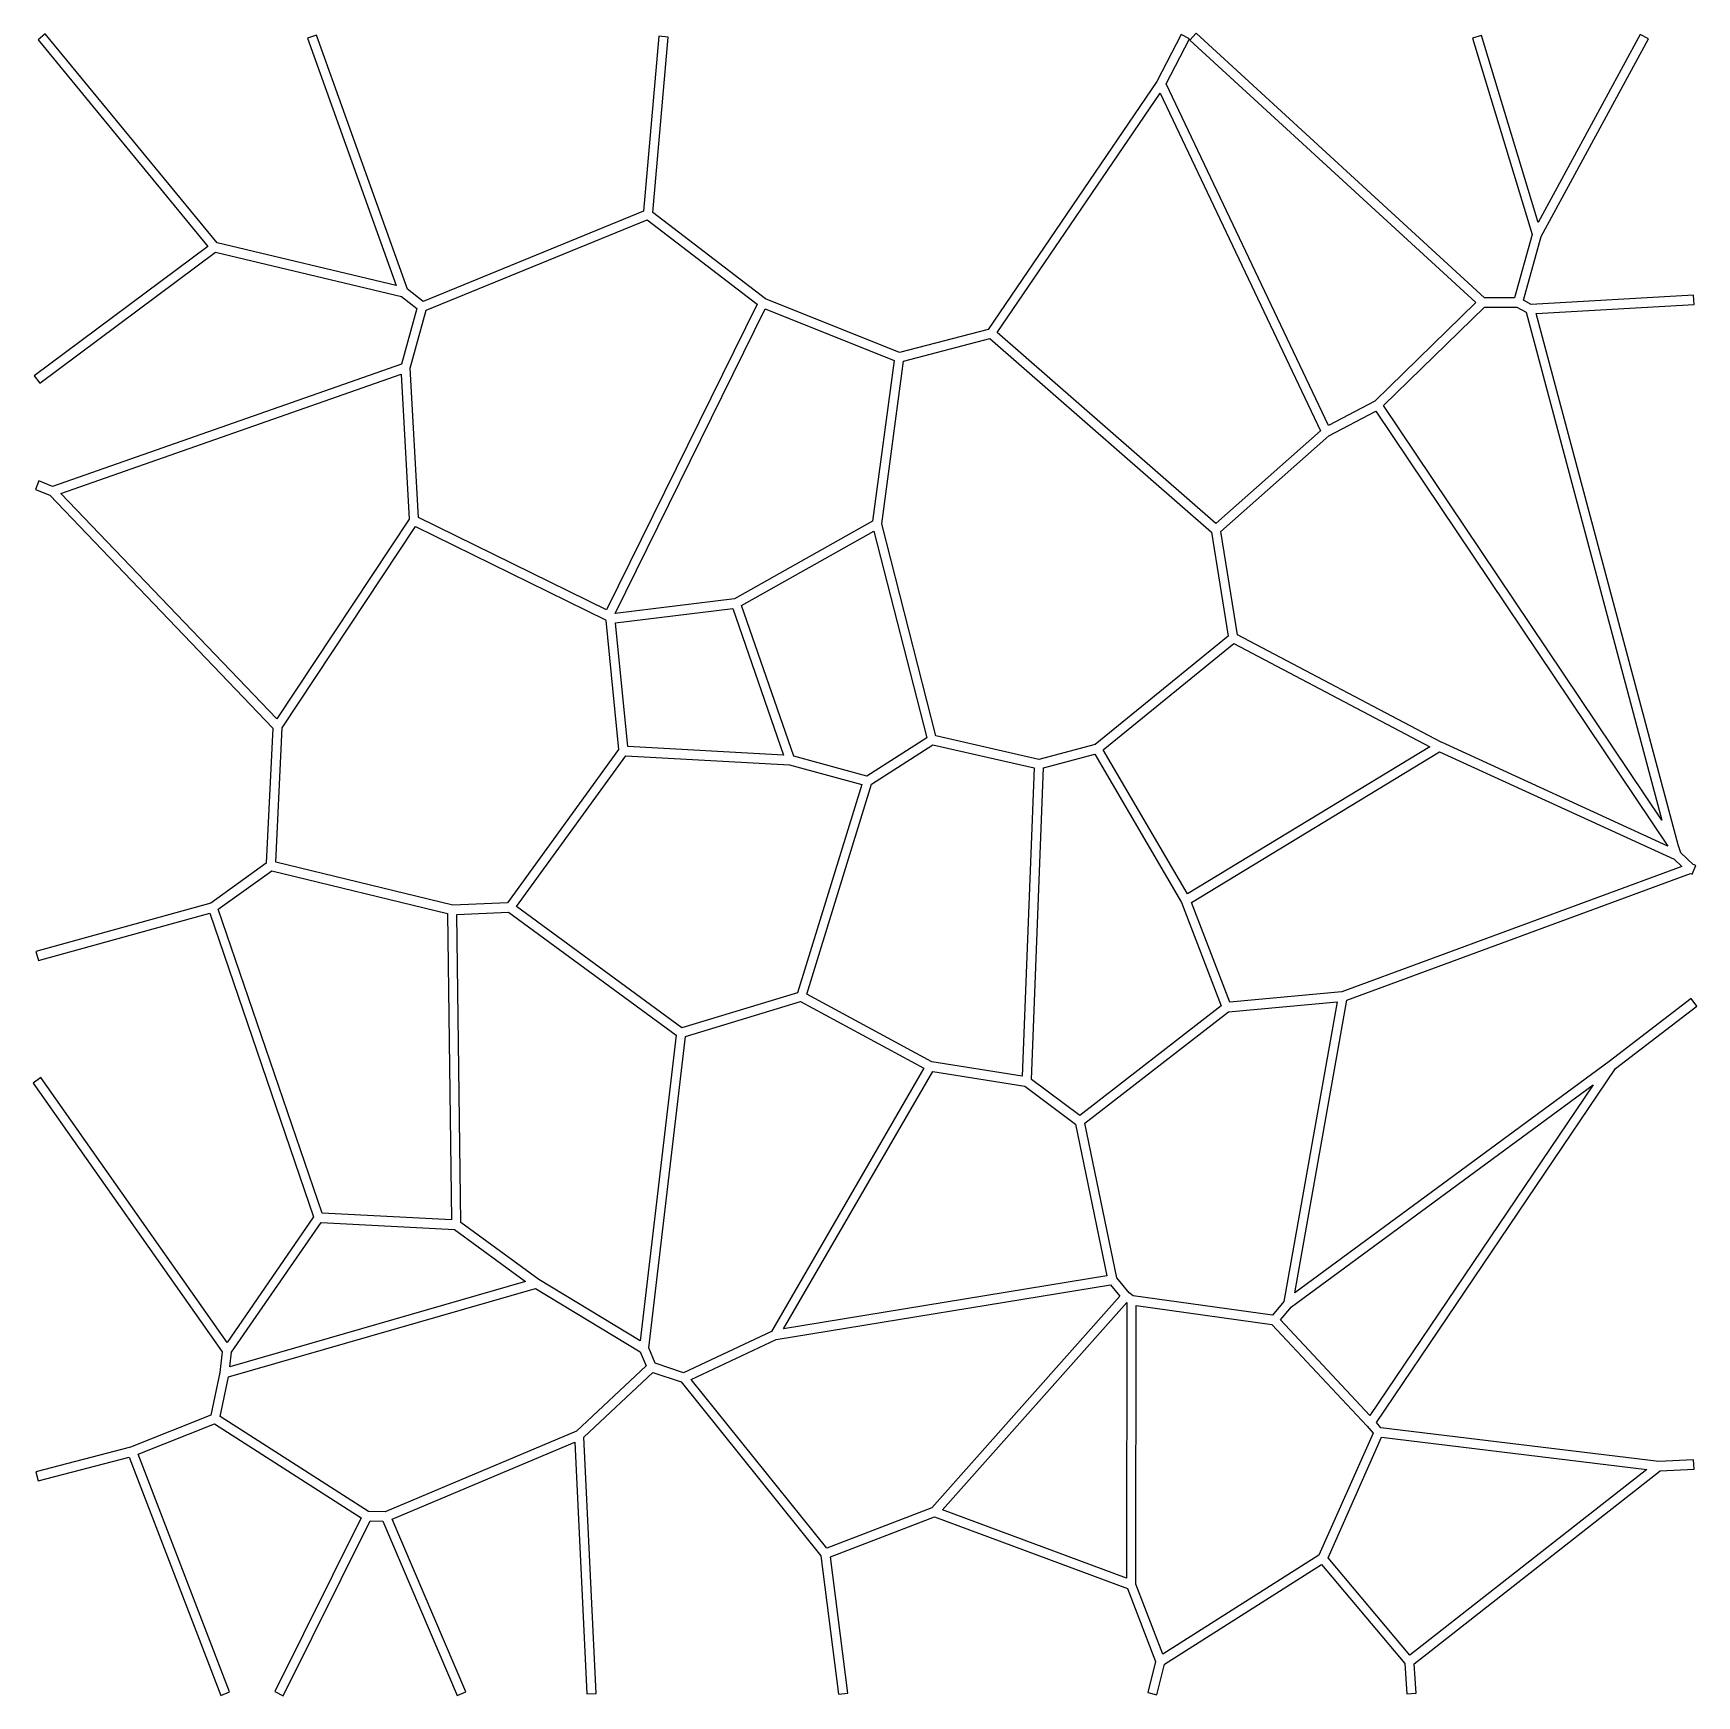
# Model space of a CAD drawing. Extents: x 0 to 10, y 0 to 10.
import ezdxf

# ---------------------------------------------------------------- set-up
doc = ezdxf.new("R2010")
doc.units = 0
doc.layers.add('Layer_1', color=7, linetype='CONTINUOUS')

msp = doc.modelspace()

# ---------------------------------------------------------------- linework, layer by layer
at = {"layer": 'Layer_1', "color": 7}
for points in [[(7.012294, 10.030776), (6.97415, 9.989159), (8.701494, 8.405242), (8.090361, 7.810206), (7.810785, 7.663086), (6.831055, 9.725679), (6.972772, 9.996932), (6.922722, 10.023059), (6.775162, 9.740617), (5.757232, 8.243736), (5.222223, 8.104058), (4.412818, 8.428559), (3.73328, 8.949953), (3.825554, 10.007515), (3.76933, 10.012421), (3.677222, 8.956623), (2.346478, 8.412849), (2.252165, 8.485665), (1.703209, 10.019476), (1.650072, 10.000459), (2.184255, 8.507879), (1.103542, 8.765241), (0.066596, 10.02791), (0.022995, 9.992081), (1.047153, 8.744901), (0.000175, 7.963664), (0.033964, 7.918464), (1.094061, 8.709458), (2.216005, 8.442284), (2.309877, 8.369799), (2.217273, 8.033889), (0.110142, 7.296197), (0.02757, 7.32927), (0.006569, 7.276905), (0.09322, 7.242178), (1.440004, 5.836689), (1.400427, 5.021607), (1.065067, 4.781498), (0.00949, 4.488362), (0.024593, 4.434012), (1.05928, 4.72136), (1.685185, 2.887467), (1.163294, 2.129546), (0.040138, 3.727684), (-0.006054, 3.695218), (1.134245, 2.072771), (1.119417, 1.948692), (1.066666, 1.690117), (0.580935, 1.49846), (0.009931, 1.349576), (0.024153, 1.294951), (0.572501, 1.437936), (1.125867, -0.000184), (1.178563, 0.0201), (0.62619, 1.455575), (1.088163, 1.637972), (1.972588, 1.070496), (1.452627, 0.022526), (1.503173, -0.002555), (2.026442, 1.052086), (2.104825, 1.050652), (2.551915, -0.001067), (2.60384, 0.021037), (2.160718, 1.063495), (3.261881, 1.528004), (3.335633, 0.008579), (3.392023, 0.011337), (3.316892, 1.557992), (3.73317, 1.948914), (3.904102, 1.891918), (4.747682, 0.842294), (4.854176, 0.006431), (4.91018, 0.013542), (4.805504, 0.835349), (5.433449, 1.076395), (6.597891, 0.643912), (6.7675, 0.204042), (6.720977, 0.016794), (6.775713, 0.003179), (6.821684, 0.188056), (7.769995, 0.78844), (8.272042, 0.191474), (8.28483, 0.00803), (8.341164, 0.011943), (8.328762, 0.1896), (9.813846, 1.355585), (10.018457, 1.365728), (10.015646, 1.422117), (9.804586, 1.411644), (8.128506, 1.614712), (8.100504, 1.646737), (9.544247, 3.783799), (10.034277, 4.160114), (9.999882, 4.204928), (9.506103, 3.825691), (7.609426, 2.429518), (7.922902, 4.196273), (9.996905, 4.960368), (10.005835, 4.95651), (10.028269, 5.008269), (10.013496, 5.014718), (9.938586, 5.084888), (9.921333, 5.132568), (9.064359, 8.339263), (10.018678, 8.394439), (10.015426, 8.450773), (9.034869, 8.394164), (8.988622, 8.420457), (9.095723, 8.805095), (9.742684, 9.996491), (9.693075, 10.023446), (9.076816, 8.888604), (8.734291, 10.018154), (8.680272, 10.001783), (9.04005, 8.815458), (8.934052, 8.434898), (8.753529, 8.434128), (7.012295, 10.030778), (7.012294, 10.030776)], [(6.795171, 9.669675), (7.763325, 7.631501), (7.132239, 7.071301), (5.811968, 8.223948), (6.795171, 9.669675), (6.795171, 9.669675)], [(3.699546, 8.904754), (4.363099, 8.395541), (3.453704, 6.550954), (2.319247, 7.108894), (2.269032, 8.009139), (2.36566, 8.359657), (3.699546, 8.904754), (3.699546, 8.904754)], [(4.412377, 8.367925), (5.18948, 8.056378), (5.060386, 7.085908), (4.226122, 6.617486), (3.505738, 6.52885), (4.412377, 8.367925), (4.412377, 8.367925)], [(8.948107, 8.378508), (9.003946, 8.346758), (9.823272, 5.280734), (8.143719, 7.783361), (8.75408, 8.377682), (8.948107, 8.378509), (8.948107, 8.378508)], [(5.767264, 8.188064), (7.106166, 7.019156), (7.206047, 6.39248), (6.40265, 5.739345), (6.063432, 5.648394), (5.441827, 5.789836), (5.115177, 7.069978), (5.245815, 8.051858), (5.767264, 8.188064), (5.767264, 8.188064)], [(2.214516, 7.97309), (2.263354, 7.098641), (1.464754, 5.892528), (0.160137, 7.253919), (2.214516, 7.97309), (2.214516, 7.97309)], [(8.097913, 7.750398), (9.859762, 5.12507), (8.493024, 5.752243), (8.492527, 5.752469), (7.26216, 6.399265), (7.16272, 7.022855), (7.814037, 7.601079), (8.097912, 7.750403), (8.097913, 7.750398)], [(7.797886, 7.624446), (7.797943, 7.624446), (7.797943, 7.624389), (7.797886, 7.624446), (7.797886, 7.624446)], [(2.301829, 7.054544), (3.447199, 6.491257), (3.44979, 6.487234), (3.52696, 5.707264), (2.856627, 4.782049), (2.525512, 4.768214), (1.457257, 5.028553), (1.496559, 5.838343), (2.301829, 7.054544), (2.301829, 7.054544)], [(5.068268, 7.02555), (5.38643, 5.778867), (5.025494, 5.547467), (4.584412, 5.667025), (4.269447, 6.577082), (5.068268, 7.02555), (5.068268, 7.02555)], [(4.215869, 6.559333), (4.522179, 5.674191), (3.581806, 5.726281), (3.507999, 6.47224), (4.215869, 6.559333), (4.215869, 6.559333)], [(7.239836, 6.347225), (8.423461, 5.725068), (6.960425, 4.836234), (6.45226, 5.706988), (7.239836, 6.347225), (7.239836, 6.347225)], [(5.424078, 5.735982), (6.034879, 5.597021), (5.963387, 3.735898), (5.417408, 3.823596), (4.662023, 4.231275), (5.054047, 5.498739), (5.424078, 5.735982), (5.424078, 5.735982)], [(3.5699, 5.670388), (4.558119, 5.615707), (4.994516, 5.497361), (4.605689, 4.240094), (3.909338, 4.028152), (2.910757, 4.760552), (3.5699, 5.670388), (3.5699, 5.670388)], [(6.402154, 5.680751), (6.925037, 4.784915), (7.162941, 4.161932), (6.309991, 3.499261), (6.019115, 3.71666), (6.091434, 5.597462), (6.402154, 5.680751), (6.402154, 5.680751)], [(8.482606, 5.694972), (9.898237, 5.045365), (9.94509, 5.001433), (7.891758, 4.244945), (7.215472, 4.182547), (6.985285, 4.785357), (8.482606, 5.694972), (8.482606, 5.694972)], [(9.894709, 5.124299), (9.894213, 5.124129), (9.894326, 5.124242), (9.894712, 5.124299), (9.894709, 5.124299)], [(1.43383, 4.976187), (2.494754, 4.717612), (2.517465, 2.868671), (1.736999, 2.910343), (1.110874, 4.744897), (1.43383, 4.976187), (1.43383, 4.976187)], [(2.862801, 4.725825), (3.87406, 3.98411), (3.656882, 2.139854), (3.044812, 2.509113), (2.574129, 2.853347), (2.551254, 4.712817), (2.862801, 4.725825), (2.862801, 4.725825)], [(4.625257, 4.187012), (5.369177, 3.785452), (4.448758, 2.196519), (3.919095, 1.946487), (3.747336, 2.003704), (3.708641, 2.097079), (3.929898, 3.975456), (4.625257, 4.187012), (4.625257, 4.187012)], [(7.863701, 4.185635), (7.542784, 2.377263), (7.472835, 2.294636), (6.632562, 2.411769), (6.607978, 2.42814), (6.533729, 2.520414), (6.341521, 3.452298), (7.20748, 4.125112), (7.863701, 4.185635), (7.863701, 4.185635)], [(5.422865, 3.765554), (5.978986, 3.676202), (6.284855, 3.447558), (6.473867, 2.531162), (4.523061, 2.212229), (5.422865, 3.765554), (5.422865, 3.765554)], [(9.408427, 3.683698), (8.061367, 1.689622), (7.522113, 2.265477), (7.58859, 2.344025), (9.408427, 3.683698), (9.408427, 3.683698)], [(1.73077, 2.854119), (2.536151, 2.811125), (2.965933, 2.496877), (1.180437, 1.98331), (1.190744, 2.06996), (1.73077, 2.854119), (1.73077, 2.854119)], [(3.025079, 2.45515), (3.657213, 2.073819), (3.6926, 1.988215), (3.272409, 1.593655), (2.118164, 1.106877), (2.017622, 1.108641), (1.122725, 1.682842), (1.171562, 1.92207), (3.025079, 2.45515), (3.025079, 2.45515)], [(6.495806, 2.477529), (6.551809, 2.407911), (5.416802, 1.130469), (4.783786, 0.887494), (3.965342, 1.905919), (4.477145, 2.147462), (6.495806, 2.477529), (6.495806, 2.477529)], [(6.593536, 2.369932), (6.593976, 2.369602), (6.591496, 0.70653), (5.481844, 1.118619), (6.593535, 2.369932), (6.593536, 2.369932)], [(6.650367, 2.352293), (7.470575, 2.237971), (8.043673, 1.625957), (8.044334, 1.62524), (8.081265, 1.583017), (7.753402, 0.844774), (6.81099, 0.248139), (6.647885, 0.671086), (6.650366, 2.352293), (6.650367, 2.352293)], [(8.131702, 1.557441), (9.732597, 1.363468), (8.303571, 0.241635), (7.80869, 0.830167), (8.131702, 1.557441), (8.131702, 1.557441)]]:
    msp.add_lwpolyline(points, close=True, dxfattribs=at)

doc.saveas('drawing.dxf')
